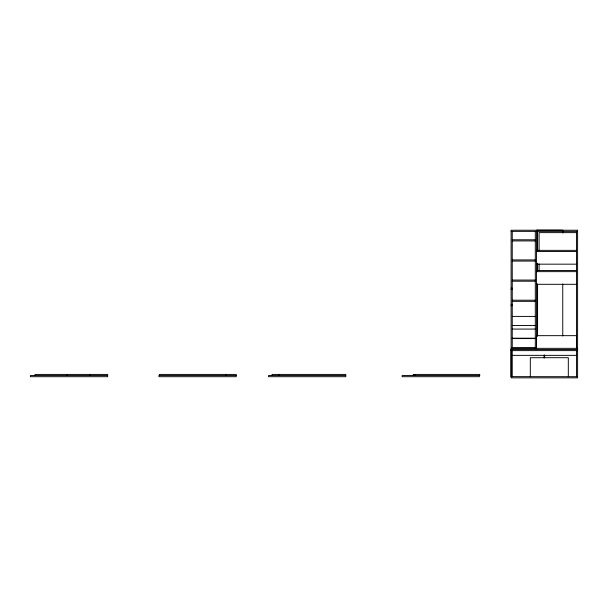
<?xml version="1.0" encoding="UTF-8"?>
<svg xmlns="http://www.w3.org/2000/svg" width="608" height="608" viewBox="0 0 608 608"><rect width="100%" height="100%" fill="white"/><g stroke="black" fill="none" stroke-linecap="round" stroke-linejoin="round"><path stroke-width="0.91" d="M536.628 230.158L562.75 230.158L562.75 232.993M511.108 231.367L577.6 231.367M576.46 232.628L539.098 232.628L539.098 250.359M512.248 239.788L535.298 239.788M512.248 240.928L535.298 240.928M536.438 250.359L576.46 250.359M536.438 251.499L576.46 251.499M512.248 259.928L535.298 259.928M512.248 261.068L535.298 261.068M536.438 264.168L576.46 264.168M536.438 270.499L576.46 270.499M536.438 271.639L576.46 271.639M512.248 280.06L535.298 280.06M512.248 281.2L535.298 281.2M536.438 284.308L576.46 284.308M511.108 288.23L512.248 288.23M511.108 289.499L512.248 289.499M512.248 300.2L535.298 300.2M512.248 301.34L535.298 301.34M511.108 304.38L512.248 304.38M511.108 305.649L512.248 305.649M512.248 316.411L535.298 316.411M512.248 325.531L535.298 325.531M512.248 329.08L535.298 329.08M512.248 338.2L535.298 338.2M512.248 338.58L535.298 338.58M512.248 347.692L535.298 347.692M511.108 348.331L577.6 348.331M511.108 349.471L577.6 349.471M511.108 350.611L577.6 350.611M512.248 355.361L576.46 355.361M107.662 375.562L30.4 375.562L30.4 376.702L107.662 376.702L107.662 374.422L35.021 374.422L35.021 375.562M236.216 375.562L158.954 375.562L158.954 376.702L236.216 376.702L236.216 374.422L159.357 374.422L159.357 375.562M345.77 375.562L268.508 375.562L268.508 376.702L345.77 376.702L345.77 374.422L272.057 374.422L272.057 375.562M577.6 376.702L511.047 376.633L511.047 349.471M576.544 348.331L576.544 335.662L536.522 335.662L536.522 348.331M576.46 231.367L576.46 348.331M576.46 350.611L576.46 376.702M568.313 376.702L568.313 357.702L530.32 357.702L530.32 376.702M562.75 284.02L562.75 335.981M544.608 355.087L544.608 357.899M544.038 355.087L544.038 357.899M539.098 263.971L539.098 270.499M537.578 231.428L537.578 251.226M537.578 263.484L537.578 271.024M537.578 284.225L537.578 336.072M537.525 230.158L537.525 250.944M537.525 263.234L537.525 270.788M537.525 284.02L537.525 335.981M536.438 231.367L536.438 348.331M535.298 231.367L535.298 348.331M512.248 231.367L512.248 348.331M512.248 350.611L512.248 376.702M479.385 375.562L479.385 376.702L402.131 376.702L402.131 375.562L479.75 375.562L479.75 374.422L413.258 374.422L413.258 375.562M415.538 374.422L415.538 375.562M413.767 374.422L413.767 375.562M279.277 374.422L279.277 375.562M225.849 374.422L225.849 375.562M89.741 374.422L89.741 375.562M66.69 374.422L66.69 375.562M577.6 230.227L511.108 230.227L511.108 377.842L577.6 377.842L577.6 230.227"/></g></svg>
